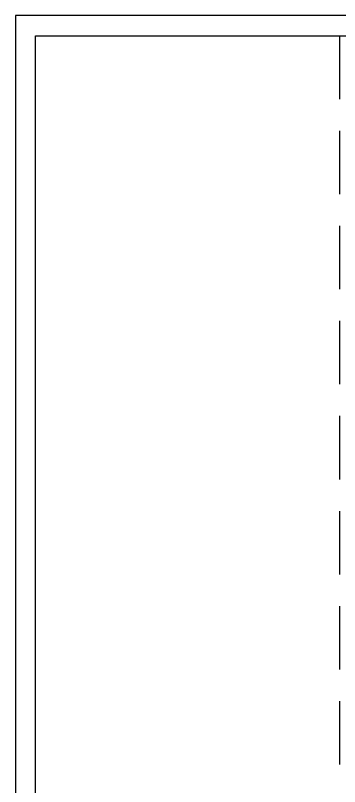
# Model space of a CAD drawing. Header units: millimetres. Extents: x -33000 to 294000, y 0 to 42408.
# Drawn here: x 19149.6 to 19309.6, y 17734.3 to 18114.5 of the extents above; entities that cross this region are included whole.
import ezdxf

# ---------------------------------------------------------------- set-up
doc = ezdxf.new("R2010")
doc.units = ezdxf.units.MM
doc.header["$LTSCALE"] = 50
doc.linetypes.add('( Hidden )', pattern=[0.375, 0.25, -0.125])
doc.layers.add('arch', color=8, linetype='Continuous')

msp = doc.modelspace()

# ---------------------------------------------------------------- linework, layer by layer
at = {"layer": 'arch'}
for p, q in [((19799.58, 18114.53), (19149.58, 18114.53)), ((19149.58, 18114.53), (19149.58, 16744.53)), ((19159.58, 16754.53), (19159.58, 18104.53)), ((19159.58, 18104.53), (19319.58, 18104.53))]:
    msp.add_line(p, q, dxfattribs=at)
at = {"layer": 'arch', "linetype": '( Hidden )', "ltscale": 2.5}
msp.add_line((19309.58, 18104.53), (19309.58, 17454.53), dxfattribs=at)

doc.saveas('drawing.dxf')
